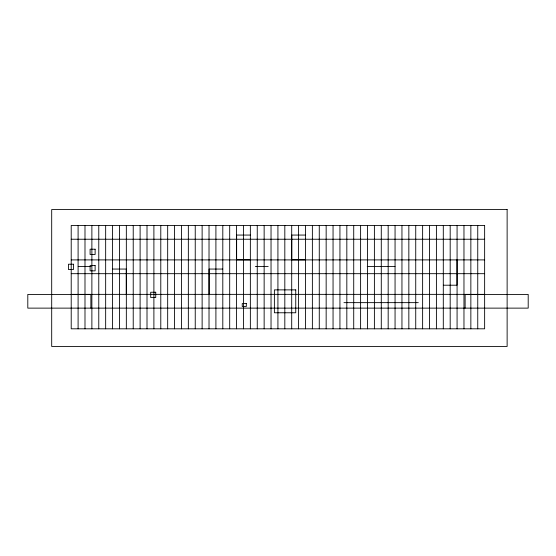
<?xml version="1.0" encoding="UTF-8"?>
<svg xmlns="http://www.w3.org/2000/svg" width="556" height="556" viewBox="0 0 556 556"><rect width="100%" height="100%" fill="white"/><g stroke="black" fill="none" stroke-linecap="round" stroke-linejoin="round"><path stroke-width="0.83" d="M250.304 235.063L236.634 235.063L236.634 259.854L250.304 259.854M305.432 235.063L291.761 235.063L291.761 259.854L305.432 259.854M71.21 239.233L484.637 239.233M71.21 259.902L484.637 259.902M78.194 266.546L91.073 266.546M255.329 266.546L268.207 266.546M367.217 266.546L395.031 266.546M112.611 269.055L126.281 269.055L126.281 294.305M222.747 269.055L209.077 269.055L209.077 294.305M71.21 273.684L484.637 273.684M443.347 285.207L457.018 285.207L457.018 259.958M71.21 294.36L484.637 294.36M343.949 302.645L418.3 302.645M477.75 225.451L477.75 328.811M470.856 225.451L470.856 328.811M465.122 308.128L465.122 294.416L528.2 294.416L528.2 308.128L27.8 308.128L27.8 294.416L90.878 294.416L90.878 308.128M463.968 225.451L463.968 328.811M457.074 225.451L457.074 328.811M450.186 225.451L450.186 328.811M443.299 225.451L443.299 328.811M436.404 225.451L436.404 328.811M429.517 225.451L429.517 328.811M422.623 225.451L422.623 328.811M415.735 225.451L415.735 328.811M408.841 225.451L408.841 328.811M401.953 225.451L401.953 328.811M395.059 225.451L395.059 328.811M388.171 225.451L388.171 328.811M381.284 225.451L381.284 328.811M374.39 225.451L374.39 328.811M367.502 225.451L367.502 328.811M360.608 225.451L360.608 328.811M353.72 225.451L353.72 328.811M346.826 225.451L346.826 328.811M339.938 225.451L339.938 328.811M333.051 225.451L333.051 328.811M326.157 225.451L326.157 328.811M319.269 225.451L319.269 328.811M312.375 225.451L312.375 328.811M305.487 225.451L305.487 328.811M298.593 225.451L298.593 328.811M291.705 225.451L291.705 328.811M284.818 225.451L284.818 328.811M277.924 225.451L277.924 328.811M271.036 225.451L271.036 328.811M264.142 225.451L264.142 328.811M257.254 225.451L257.254 328.811M250.36 225.451L250.36 328.811M243.472 225.451L243.472 328.811M236.578 225.451L236.578 328.811M229.691 225.451L229.691 328.811M222.803 225.451L222.803 328.811M215.909 225.451L215.909 328.811M209.021 225.451L209.021 328.811M202.127 225.451L202.127 328.811M195.239 225.451L195.239 328.811M188.345 225.451L188.345 328.811M181.458 225.451L181.458 328.811M174.57 225.451L174.57 328.811M167.676 225.451L167.676 328.811M160.788 225.451L160.788 328.811M153.894 225.451L153.894 328.811M147.006 225.451L147.006 328.811M140.112 225.451L140.112 328.811M133.225 225.451L133.225 328.811M126.337 225.451L126.337 328.811M119.443 225.451L119.443 328.811M112.555 225.451L112.555 328.811M105.661 225.451L105.661 328.811M98.773 225.451L98.773 328.811M91.879 225.451L91.879 328.811M84.992 225.451L84.992 328.811M78.097 225.451L78.097 328.811M507.128 209.536L51.694 209.536L51.694 346.464L507.128 346.464L507.128 209.536M484.637 225.451L71.21 225.451L71.21 328.811L484.637 328.811L484.637 225.451M95.125 249.199L90.1 249.199L90.1 254.502L95.125 254.502L95.125 249.199M73.468 264.218L68.437 264.218L68.437 269.521L73.468 269.521L73.468 264.218M95.125 265.56L90.1 265.56L90.1 270.855L95.125 270.855L95.125 265.56M295.75 289.878L274.386 289.878L274.386 312.771L295.75 312.771L295.75 289.878M155.743 292.234L150.711 292.234L150.711 297.536L155.743 297.536L155.743 292.234M246.315 303.569L242.242 303.569L242.242 306.502L246.315 306.502L246.315 303.569"/></g></svg>
